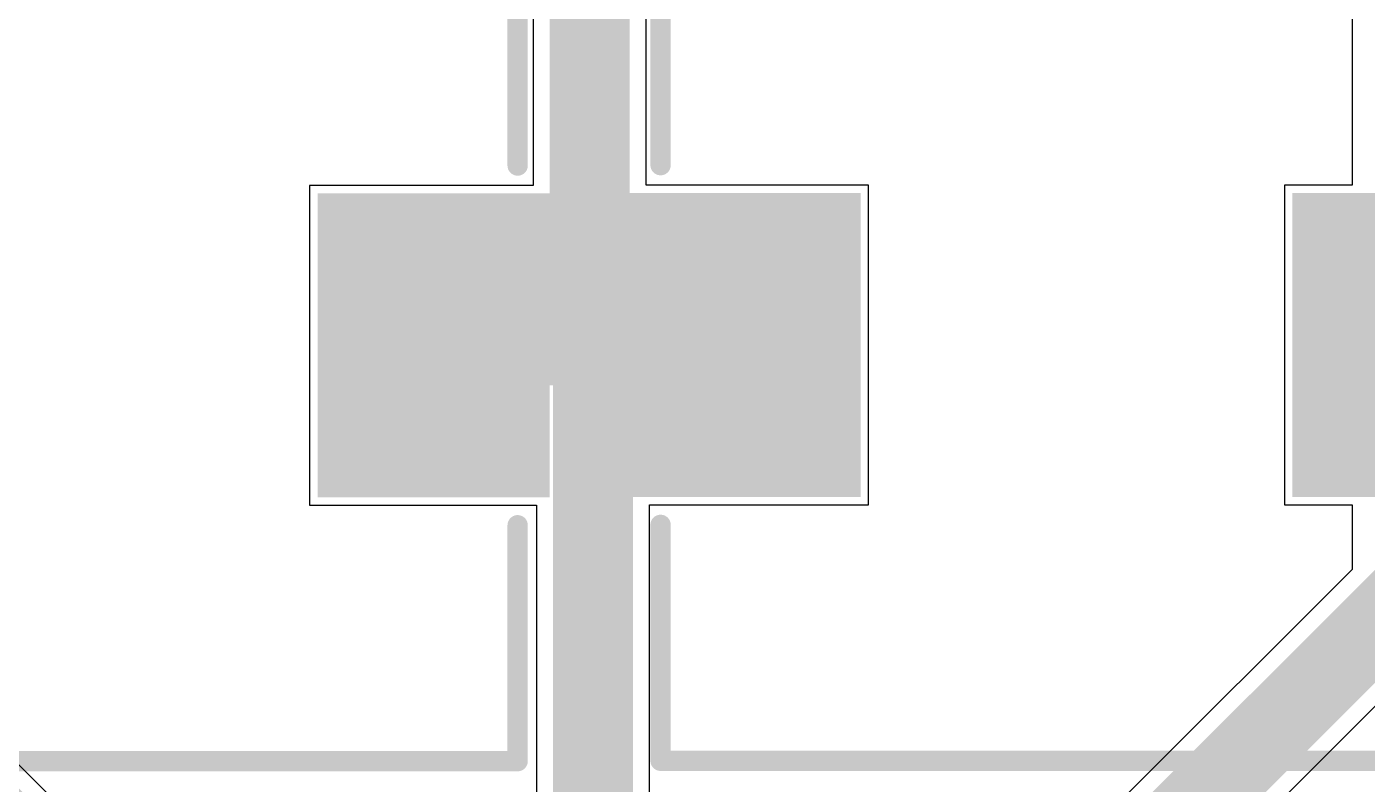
# Model space of a CAD drawing. Header units: millimetres. Extents: x 0 to 7.36, y -3.03 to 0.
# Drawn here: x 6.251 to 6.911, y -2.322 to -1.949 of the extents above; entities that cross this region are included whole.
import ezdxf

# ---------------------------------------------------------------- set-up
doc = ezdxf.new("R2010")
doc.units = ezdxf.units.MM
doc.header["$MEASUREMENT"] = 0
for name, color, linetype in [('TopLayer', 1, 'Continuous'), ('TopOverlay', 2, 'Continuous'), ('TopPaste', 8, 'Continuous'), ('TopSolder', 216, 'Continuous')]:
    doc.layers.add(name, color=color, linetype=linetype)

# ---------------------------------------------------------------- blocks, each defined once
blk = doc.blocks.new('IND_FERRITE_CORE_11')
at = {"layer": 'TopLayer'}
for points in [[(-0.21654, -0.07087), (-0.11024, -0.07087), (-0.21654, 0.07087), (-0.11024, 0.07087)], [(0.11024, -0.07087), (0.21654, -0.07087), (0.11024, 0.07087), (0.21654, 0.07087)]]:
    blk.add_solid(points, dxfattribs=at)
at = {"layer": 'TopOverlay', "const_width": 0.01}
for points in [[(-0.20471, 0.20472), (0.20471, 0.20472)], [(-0.20471, 0.08856), (-0.20471, 0.20472)], [(0.20471, 0.08856), (0.20471, 0.20472)], [(-0.20471, -0.20472), (-0.20471, -0.08856)], [(0.20471, -0.20472), (0.20471, -0.08856)], [(-0.20471, -0.20472), (0.20471, -0.20472)]]:
    blk.add_lwpolyline(points, dxfattribs=at)
at = {"layer": 'TopOverlay', "const_width": 0.005}
for points in [[(-0.20721, 0.20472, 1), (-0.20221, 0.20472, 1)], [(-0.20721, 0.20472, 1), (-0.20221, 0.20472, 1)], [(0.20221, 0.20472, 1), (0.20721, 0.20472, 1)], [(0.20221, 0.20472, 1), (0.20721, 0.20472, 1)], [(-0.20721, 0.08856, 1), (-0.20221, 0.08856, 1)], [(0.20221, 0.08856, 1), (0.20721, 0.08856, 1)], [(-0.20721, -0.08856, 1), (-0.20221, -0.08856, 1)], [(0.20221, -0.08856, 1), (0.20721, -0.08856, 1)], [(-0.20721, -0.20472, 1), (-0.20221, -0.20472, 1)], [(-0.20721, -0.20472, 1), (-0.20221, -0.20472, 1)], [(0.20221, -0.20472, 1), (0.20721, -0.20472, 1)], [(0.20221, -0.20472, 1), (0.20721, -0.20472, 1)]]:
    blk.add_lwpolyline(points, format="xyb", close=True, dxfattribs=at)
at = {"layer": 'TopPaste'}
for points in [[(-0.21654, -0.07087), (-0.11024, -0.07087), (-0.21654, 0.07087), (-0.11024, 0.07087)], [(0.11024, -0.07087), (0.21654, -0.07087), (0.11024, 0.07087), (0.21654, 0.07087)]]:
    blk.add_solid(points, dxfattribs=at)
at = {"layer": 'TopSolder'}
for points in [[(-0.22054, -0.07487), (-0.10624, -0.07487), (-0.22054, 0.07487), (-0.10624, 0.07487)], [(0.10624, -0.07487), (0.22054, -0.07487), (0.10624, 0.07487), (0.22054, 0.07487)]]:
    blk.add_solid(points, dxfattribs=at)
blk = doc.blocks.new('IND_FERRITE_CORE_45')
at = {"layer": 'TopLayer'}
for points in [[(-0.21654, -0.07087), (-0.11024, -0.07087), (-0.21654, 0.07087), (-0.11024, 0.07087)], [(0.11024, -0.07087), (0.21654, -0.07087), (0.11024, 0.07087), (0.21654, 0.07087)]]:
    blk.add_solid(points, dxfattribs=at)
at = {"layer": 'TopOverlay', "const_width": 0.01}
for points in [[(-0.20471, 0.08856), (-0.20471, 0.20472)], [(-0.20471, 0.20472), (0.20471, 0.20472)], [(0.20471, 0.08856), (0.20471, 0.20472)], [(-0.20471, -0.20472), (-0.20471, -0.08856)], [(0.20471, -0.20472), (0.20471, -0.08856)], [(-0.20471, -0.20472), (0.20471, -0.20472)]]:
    blk.add_lwpolyline(points, dxfattribs=at)
at = {"layer": 'TopOverlay', "const_width": 0.005}
for points in [[(-0.20721, 0.20472, 1), (-0.20221, 0.20472, 1)], [(-0.20721, 0.20472, 1), (-0.20221, 0.20472, 1)], [(0.20221, 0.20472, 1), (0.20721, 0.20472, 1)], [(0.20221, 0.20472, 1), (0.20721, 0.20472, 1)], [(-0.20721, 0.08856, 1), (-0.20221, 0.08856, 1)], [(0.20221, 0.08856, 1), (0.20721, 0.08856, 1)], [(-0.20721, -0.08856, 1), (-0.20221, -0.08856, 1)], [(0.20221, -0.08856, 1), (0.20721, -0.08856, 1)], [(-0.20721, -0.20472, 1), (-0.20221, -0.20472, 1)], [(-0.20721, -0.20472, 1), (-0.20221, -0.20472, 1)], [(0.20221, -0.20472, 1), (0.20721, -0.20472, 1)], [(0.20221, -0.20472, 1), (0.20721, -0.20472, 1)]]:
    blk.add_lwpolyline(points, format="xyb", close=True, dxfattribs=at)
at = {"layer": 'TopPaste'}
for points in [[(-0.21654, -0.07087), (-0.11024, -0.07087), (-0.21654, 0.07087), (-0.11024, 0.07087)], [(0.11024, -0.07087), (0.21654, -0.07087), (0.11024, 0.07087), (0.21654, 0.07087)]]:
    blk.add_solid(points, dxfattribs=at)
at = {"layer": 'TopSolder'}
for points in [[(-0.22054, -0.07487), (-0.10624, -0.07487), (-0.22054, 0.07487), (-0.10624, 0.07487)], [(0.10624, -0.07487), (0.22054, -0.07487), (0.10624, 0.07487), (0.22054, 0.07487)]]:
    blk.add_solid(points, dxfattribs=at)

msp = doc.modelspace()

# ---------------------------------------------------------------- linework, layer by layer
at = {"layer": 'TopLayer'}
for p, q in [((6.50026, -1.85083), (6.50026, -2.02739)), ((6.55585, -2.0272), (6.55585, -1.8503)), ((6.90324, -1.87515), (6.90324, -2.0272)), ((6.50026, -2.02739), (6.39025, -2.02739)), ((6.39025, -2.02739), (6.39025, -2.18487)), ((6.66529, -2.0272), (6.55585, -2.0272)), ((6.66529, -2.18468), (6.66529, -2.0272)), ((6.90324, -2.0272), (6.87002, -2.0272)), ((6.87002, -2.0272), (6.87002, -2.18468)), ((6.39025, -2.18487), (6.50183, -2.18487)), ((6.50183, -2.18487), (6.50183, -2.34901)), ((6.55743, -2.34408), (6.55743, -2.18468)), ((6.55743, -2.18468), (6.66529, -2.18468)), ((6.87002, -2.18468), (6.90324, -2.18468)), ((6.90324, -2.18468), (6.90324, -2.21641)), ((6.2679, -2.3335), (6.1523, -2.2179)), ((6.90324, -2.21641), (6.79108, -2.32857)), ((6.82646, -2.37181), (6.95069, -2.24758))]:
    msp.add_line(p, q, dxfattribs=at)
at = {"layer": 'TopLayer', "const_width": 0.03937}
for points in [[(6.52806, -2.09607), (6.52806, -1.80699)], [(6.52806, -2.09607), (6.53811, -2.10613)], [(6.45127, -2.10613), (6.52963, -2.10613)], [(6.52963, -2.37187), (6.52963, -2.10613)], [(6.52963, -2.10613), (6.53811, -2.10613)], [(6.53811, -2.10613), (6.60407, -2.10613)], [(6.60407, -2.10613), (6.60427, -2.10594)], [(6.1245, -2.22942), (6.27189, -2.37681)], [(6.78709, -2.37187), (6.93104, -2.22792)]]:
    msp.add_lwpolyline(points, dxfattribs=at)
at = {"layer": 'TopLayer', "const_width": 0.01969}
for points in [[(6.51821, -2.09607, 1), (6.5379, -2.09607, 1)], [(6.51821, -2.09607, 1), (6.5379, -2.09607, 1)], [(6.44143, -2.10613, 1), (6.46111, -2.10613, 1)], [(6.51979, -2.10613, 1), (6.53947, -2.10613, 1)], [(6.51979, -2.10613, 1), (6.53947, -2.10613, 1)], [(6.51979, -2.10613, 1), (6.53947, -2.10613, 1)], [(6.52826, -2.10613, 1), (6.54795, -2.10613, 1)], [(6.52826, -2.10613, 1), (6.54795, -2.10613, 1)], [(6.52826, -2.10613, 1), (6.54795, -2.10613, 1)], [(6.59423, -2.10613, 1), (6.61392, -2.10613, 1)], [(6.59423, -2.10613, 1), (6.61392, -2.10613, 1)], [(6.59443, -2.10594, 1), (6.61411, -2.10594, 1)]]:
    msp.add_lwpolyline(points, format="xyb", close=True, dxfattribs=at)

# ---------------------------------------------------------------- block references
for name, p in [('IND_FERRITE_CORE_11', (6.28789, -2.10613)), ('IND_FERRITE_CORE_45', (6.76765, -2.10594))]:
    msp.add_blockref(name, p)

doc.saveas('drawing.dxf')
